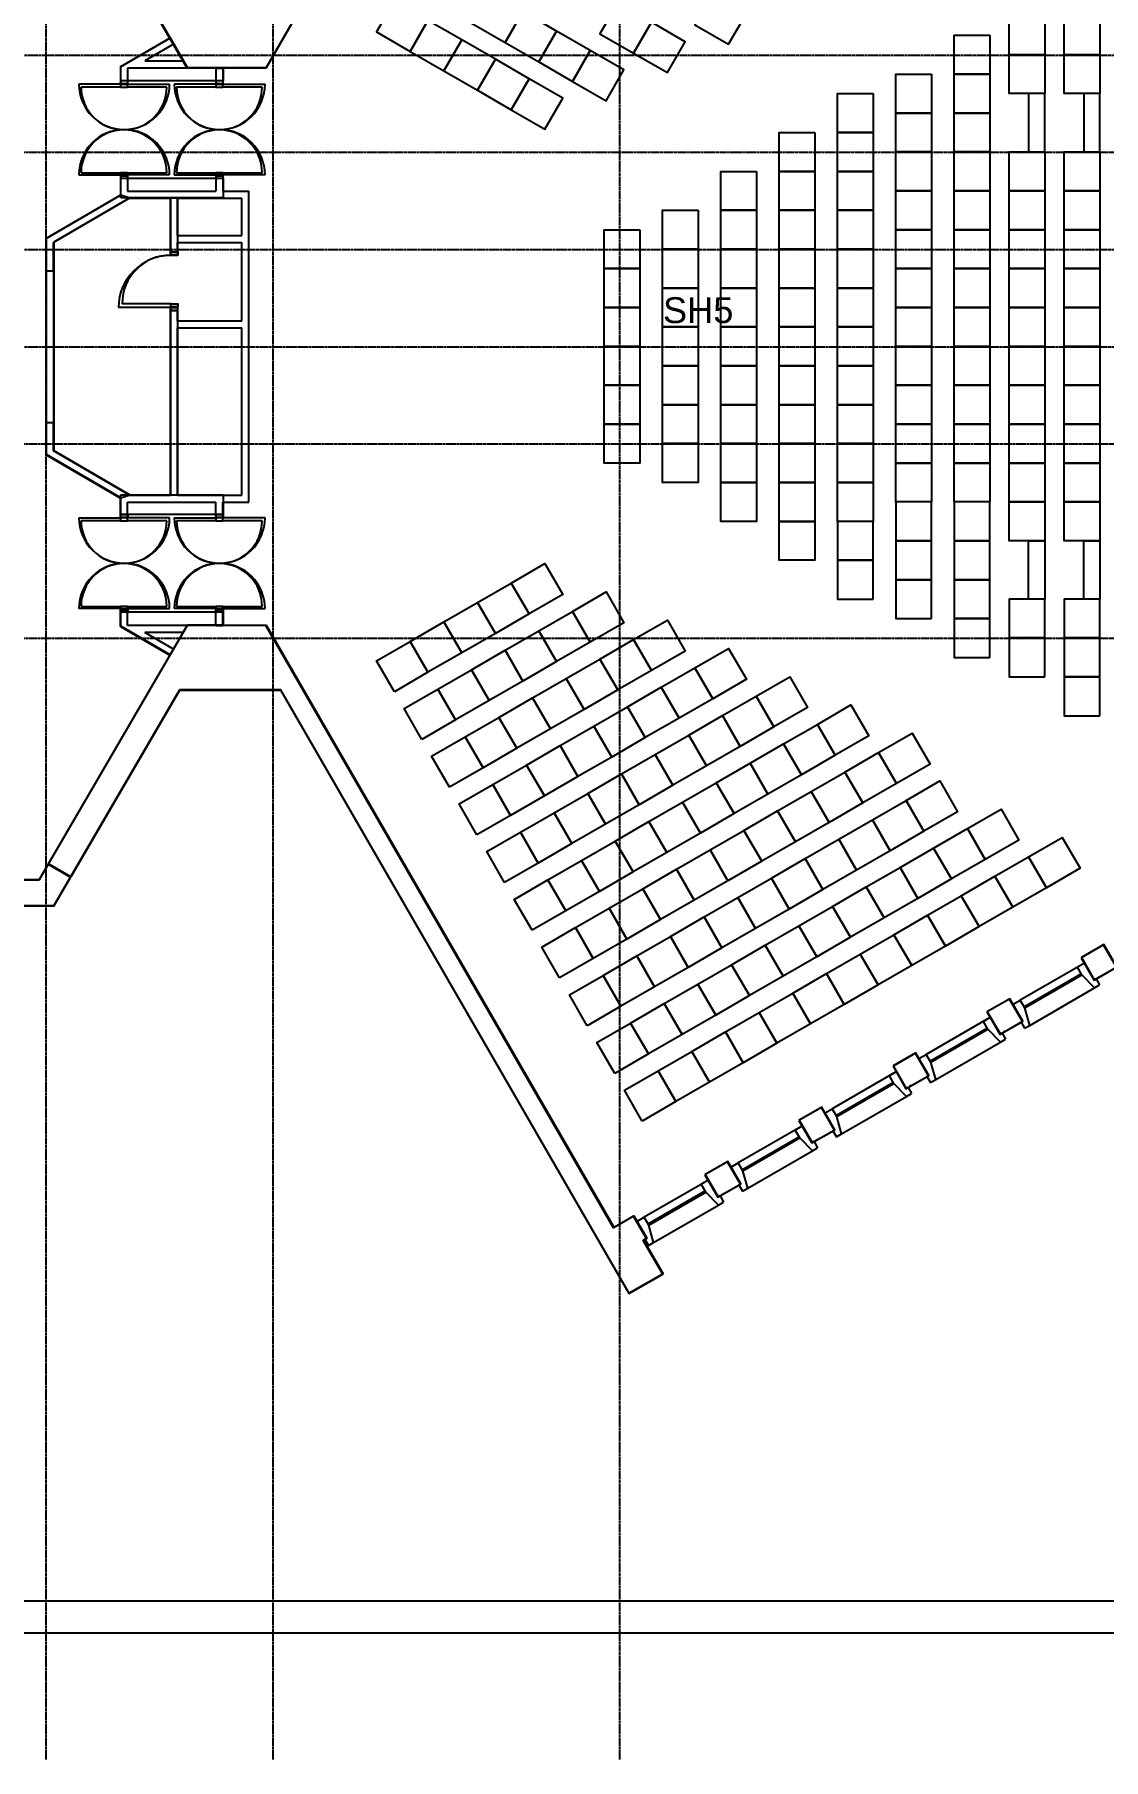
# Model space of a CAD drawing. Header units: millimetres. Extents: x -58291 to 85267, y -25390 to 74943.
# Drawn here: x 54285 to 70777, y 16476 to 43093 of the extents above; entities that cross this region are included whole.
import ezdxf

# ---------------------------------------------------------------- set-up
doc = ezdxf.new("R2010")
doc.units = ezdxf.units.MM
doc.linetypes.add('PCENTRE', pattern=[50.8, 31.75, -6.35, 6.35, -6.35])
doc.linetypes.add('PCENTRE2', pattern=[28.575, 19.05, -3.175, 3.175, -3.175])
for name, color, linetype in [('Basement 01 - Curtain Walls', 1, 'Continuous'), ('Basement 01 - Doors Windows and Openings', 1, 'Continuous'), ('Basement 01 - General', 1, 'Continuous'), ('Basement 01 - Structural Members', 5, 'Continuous'), ('Basement 01 - Text and Leaders', 1, 'Continuous'), ('Basement 01 - Walls', 3, 'Continuous'), ('Boundaries_and_building_grids', 140, 'PCENTRE2'), ('BRICK_WALLS_P4', 1, 'Continuous'), ('COLUMNS_P5', 5, 'Continuous'), ('DR', 8, 'Continuous'), ('SHOPFITTING', 4, 'Continuous'), ('WA', 6, 'Continuous'), ('WA_EXT', 7, 'Continuous'), ('WN', 4, 'Continuous')]:
    doc.layers.add(name, color=color, linetype=linetype)
doc.styles.add('Arial1', font='arial.ttf')

msp = doc.modelspace()

# ---------------------------------------------------------------- linework, layer by layer
at = {"layer": 'Basement 01 - Curtain Walls', "color": 3, "linetype": 'Continuous', "lineweight": -3}
for p, q in [((70486, 28766, -4600), (70375, 28702, -4600)), ((70636, 28507, -4600), (70486, 28766, -4600)), ((70422, 28730, -4600), (69493, 28193, -4600)), ((70445, 28581, -4600), (70375, 28702, -4600)), ((70639, 28381, -4600), (70445, 28581, -4600)), ((70663, 28522, -4600), (70636, 28507, -4600)), ((70663, 28522, -4600), (70718, 28427, -4600)), ((70639, 28381, -4600), (70718, 28427, -4600)), ((69382, 28129, -4600), (69493, 28193, -4600)), ((69532, 27869, -4600), (69382, 28129, -4600)), ((69563, 28072, -4600), (69493, 28193, -4600)), ((69639, 27804, -4600), (69563, 28072, -4600)), ((68972, 27892, -4600), (68043, 27356, -4600)), ((69036, 27929, -4600), (68924, 27864, -4600)), ((68994, 27743, -4600), (68924, 27864, -4600)), ((69188, 27544, -4600), (68994, 27743, -4600)), ((69186, 27669, -4600), (69036, 27929, -4600)), ((69213, 27685, -4600), (69186, 27669, -4600)), ((69213, 27685, -4600), (69268, 27589, -4600)), ((69505, 27853, -4600), (69532, 27869, -4600)), ((69505, 27853, -4600), (69560, 27758, -4600)), ((69560, 27758, -4600), (69639, 27804, -4600)), ((69188, 27544, -4600), (69268, 27589, -4600)), ((67931, 27291, -4600), (68043, 27356, -4600)), ((68081, 27031, -4600), (67931, 27291, -4600)), ((68113, 27234, -4600), (68043, 27356, -4600)), ((68189, 26966, -4600), (68113, 27234, -4600)), ((67521, 27054, -4600), (66592, 26518, -4600)), ((67585, 27091, -4600), (67474, 27027, -4600)), ((67544, 26906, -4600), (67474, 27027, -4600)), ((67738, 26706, -4600), (67544, 26906, -4600)), ((67735, 26831, -4600), (67585, 27091, -4600)), ((68054, 27016, -4600), (68081, 27031, -4600)), ((68054, 27016, -4600), (68109, 26921, -4600)), ((68109, 26921, -4600), (68189, 26966, -4600)), ((67762, 26847, -4600), (67735, 26831, -4600)), ((67738, 26706, -4600), (67817, 26752, -4600)), ((67762, 26847, -4600), (67817, 26752, -4600)), ((66481, 26454, -4600), (66592, 26518, -4600)), ((66631, 26194, -4600), (66481, 26454, -4600)), ((66662, 26397, -4600), (66592, 26518, -4600)), ((66738, 26129, -4600), (66662, 26397, -4600)), ((66071, 26217, -4600), (65142, 25680, -4600)), ((66134, 26254, -4600), (66023, 26189, -4600)), ((66093, 26068, -4600), (66023, 26189, -4600)), ((66284, 25994, -4600), (66134, 26254, -4600)), ((66604, 26178, -4600), (66631, 26194, -4600)), ((66604, 26178, -4600), (66659, 26083, -4600)), ((66659, 26083, -4600), (66738, 26129, -4600)), ((66287, 25868, -4600), (66093, 26068, -4600)), ((66312, 26010, -4600), (66284, 25994, -4600)), ((66287, 25868, -4600), (66367, 25914, -4600)), ((66312, 26010, -4600), (66367, 25914, -4600)), ((65030, 25616, -4600), (65142, 25680, -4600)), ((65180, 25356, -4600), (65030, 25616, -4600)), ((65212, 25559, -4600), (65142, 25680, -4600)), ((65288, 25291, -4600), (65212, 25559, -4600)), ((64620, 25379, -4600), (63691, 24843, -4600)), ((64684, 25416, -4600), (64572, 25352, -4600)), ((64642, 25230, -4600), (64572, 25352, -4600)), ((64834, 25156, -4600), (64684, 25416, -4600)), ((65153, 25341, -4600), (65180, 25356, -4600)), ((65153, 25341, -4600), (65208, 25245, -4600)), ((65208, 25245, -4600), (65288, 25291, -4600)), ((64837, 25031, -4600), (64642, 25230, -4600)), ((64861, 25172, -4600), (64834, 25156, -4600)), ((64837, 25031, -4600), (64916, 25077, -4600)), ((64861, 25172, -4600), (64916, 25077, -4600)), ((63580, 24778, -4600), (63691, 24843, -4600)), ((63730, 24519, -4600), (63580, 24778, -4600)), ((63761, 24722, -4600), (63691, 24843, -4600)), ((63703, 24503, -4600), (63730, 24519, -4600)), ((63703, 24503, -4600), (63758, 24408, -4600)), ((63837, 24454, -4600), (63761, 24722, -4600)), ((63758, 24408, -4600), (63837, 24454, -4600))]:
    msp.add_line(p, q, dxfattribs=at)
at = {"layer": 'Basement 01 - Doors Windows and Openings', "color": 1, "linetype": 'Continuous', "lineweight": -3}
for p, q in [((55610, 42283, -4600), (55003, 42283, -4600)), ((56326, 42283, -4600), (55720, 42283, -4600)), ((57082, 42283, -4600), (56476, 42283, -4600)), ((57798, 42283, -4600), (57192, 42283, -4600)), ((55003, 40961, -4600), (55610, 40961, -4600)), ((55720, 40961, -4600), (56326, 40961, -4600)), ((56476, 40961, -4600), (57082, 40961, -4600)), ((57192, 40961, -4600), (57798, 40961, -4600)), ((54467, 39445, -4600), (54467, 37106, -4600)), ((54577, 39445, -4600), (54577, 37106, -4600)), ((56382, 38883, -4600), (55582, 38883, -4600)), ((55610, 35591, -4600), (55003, 35591, -4600)), ((56326, 35591, -4600), (55720, 35591, -4600)), ((57082, 35591, -4600), (56476, 35591, -4600)), ((57798, 35591, -4600), (57192, 35591, -4600)), ((55003, 34269, -4600), (55610, 34269, -4600)), ((55720, 34269, -4600), (56326, 34269, -4600)), ((56476, 34269, -4600), (57082, 34269, -4600)), ((57192, 34269, -4600), (57798, 34269, -4600)), ((69553, 28089, -4600), (70435, 28598, -4600)), ((69563, 28072, -4600), (70445, 28581, -4600)), ((69639, 27804, -4600), (70639, 28381, -4600)), ((68103, 27252, -4600), (68984, 27760, -4600)), ((68113, 27234, -4600), (68994, 27743, -4600)), ((68189, 26966, -4600), (69188, 27544, -4600)), ((66652, 26414, -4600), (67534, 26923, -4600)), ((66662, 26397, -4600), (67544, 26906, -4600)), ((66738, 26129, -4600), (67738, 26706, -4600)), ((65202, 25576, -4600), (66083, 26085, -4600)), ((65212, 25559, -4600), (66093, 26068, -4600)), ((65288, 25291, -4600), (66287, 25868, -4600)), ((63751, 24739, -4600), (64632, 25248, -4600)), ((63761, 24722, -4600), (64642, 25230, -4600)), ((63837, 24454, -4600), (64837, 25031, -4600))]:
    msp.add_line(p, q, dxfattribs=at)
at = {"layer": 'Basement 01 - Doors Windows and Openings', "color": 1, "linetype": 'Continuous', "lineweight": -3, "elevation": -4600}
for points in [[(55610, 42283), (55720, 42283), (55720, 42333), (55610, 42333), (55610, 42283)], [(57082, 42283), (57192, 42283), (57192, 42333), (57082, 42333), (57082, 42283)], [(55610, 40911), (55720, 40911), (55720, 40961), (55610, 40961), (55610, 40911)], [(57082, 40911), (57192, 40911), (57192, 40961), (57082, 40961), (57082, 40911)], [(56382, 39683), (56382, 39733), (56492, 39733), (56492, 39683), (56382, 39683)], [(56382, 38833), (56382, 38883), (56492, 38883), (56492, 38833), (56382, 38833)], [(55610, 35591), (55720, 35591), (55720, 35641), (55610, 35641), (55610, 35591)], [(57082, 35591), (57192, 35591), (57192, 35641), (57082, 35641), (57082, 35591)], [(55610, 34219), (55720, 34219), (55720, 34269), (55610, 34269), (55610, 34219)], [(57082, 34219), (57192, 34219), (57192, 34269), (57082, 34269), (57082, 34219)]]:
    msp.add_lwpolyline(points, dxfattribs=at)
at = {"layer": 'Basement 01 - Doors Windows and Openings', "color": 1, "linetype": 'Continuous', "lineweight": -3}
for centre, radius, start, end in [((55665, 42283, -4600), 661, 180, 0), ((57137, 42283, -4600), 661, 180, 0), ((55665, 40961, -4600), 661, 0, 180), ((57137, 40961, -4600), 661, 0, 180), ((56382, 38883, -4600), 800, 90, 180), ((55665, 35591, -4600), 661, 180, 0), ((57137, 35591, -4600), 661, 180, 0), ((55665, 34269, -4600), 661, 0, 180), ((57137, 34269, -4600), 661, 0, 180)]:
    msp.add_arc(centre, radius, start, end, dxfattribs=at)
at = {"layer": 'Basement 01 - General', "color": 2, "linetype": 'Continuous', "lineweight": -3}
for p, q in [((48317, 18926, -4600), (82817, 18926, -4600)), ((83317, 18426, -4600), (48817, 18426, -4600))]:
    msp.add_line(p, q, dxfattribs=at)
at = {"layer": 'Basement 01 - Structural Members', "color": 5, "linetype": 'Continuous', "lineweight": -3, "extrusion": (0, 0, -1), "elevation": 4600}
for points in [[(-63725, 52038), (-63525, 51691), (-63217, 51869), (-57852, 42576), (-56642, 42576), (-56059, 43576), (-54496, 46259), (-54841, 46461), (-56522, 43576), (-58083, 43576), (-63457, 52885), (-63977, 52585), (-63677, 52065)], [(-54841, 30091), (-56522, 32976), (-58083, 32976), (-63457, 23666), (-63977, 23966), (-63677, 24486), (-63725, 24514), (-63525, 24860), (-63217, 24682), (-57852, 33976), (-56642, 33976), (-56059, 32976), (-54496, 30292)]]:
    msp.add_lwpolyline(points, close=True, dxfattribs=at)
at = {"layer": 'Basement 01 - Structural Members', "color": 5, "linetype": 'Continuous', "lineweight": -3, "elevation": -4600}
msp.add_lwpolyline([(54352, 30046), (54067, 30046), (54067, 29646), (54582, 29646), (54841, 30091), (54496, 30292)], close=True, dxfattribs=at)
for points in [[(70431, 28848), (70631, 28501), (70977, 28701), (70777, 29048), (70431, 28848)], [(68980, 28010), (69180, 27664), (69527, 27864), (69327, 28210), (68980, 28010)], [(67530, 27173), (67730, 26826), (68076, 27026), (67876, 27373), (67530, 27173)], [(66079, 26335), (66279, 25989), (66626, 26189), (66426, 26535), (66079, 26335)], [(64629, 25498), (64829, 25151), (65175, 25351), (64975, 25698), (64629, 25498)]]:
    msp.add_lwpolyline(points, dxfattribs=at)
at = {"layer": 'Basement 01 - Walls', "color": 3, "linetype": 'Continuous', "lineweight": -3}
for p, q in [((55610, 42592, -4600), (56373, 43037, -4600)), ((56429, 42942, -4600), (55989, 42686, -4600)), ((56373, 43037, -4600), (56429, 42942, -4600)), ((55610, 42592, -4600), (55610, 42333, -4600)), ((55989, 42686, -4600), (56578, 42686, -4600)), ((56578, 42686, -4600), (56642, 42576, -4600)), ((55610, 42333, -4600), (55610, 42351, -4600)), ((55610, 42333, -4600), (55720, 42333, -4600)), ((55720, 42576, -4600), (55720, 42333, -4600)), ((56642, 42576, -4600), (55720, 42576, -4600)), ((57852, 42576, -4600), (56642, 42576, -4600)), ((57082, 42576, -4600), (57082, 42333, -4600)), ((57082, 42576, -4600), (57192, 42576, -4600)), ((57082, 42333, -4600), (57192, 42333, -4600)), ((57192, 42576, -4600), (57192, 42333, -4600)), ((55610, 40911, -4600), (55610, 40612, -4600)), ((55610, 40911, -4600), (55720, 40911, -4600)), ((55720, 40911, -4600), (55720, 40676, -4600)), ((57082, 40911, -4600), (57082, 40676, -4600)), ((57082, 40911, -4600), (57192, 40911, -4600)), ((57192, 40911, -4600), (57192, 40676, -4600)), ((54467, 39946, -4600), (55610, 40612, -4600)), ((55749, 40566, -4600), (54577, 39883, -4600)), ((55720, 40676, -4600), (57082, 40676, -4600)), ((55749, 40566, -4600), (56382, 40566, -4600)), ((56382, 39733, -4600), (56382, 40566, -4600)), ((56492, 40566, -4600), (57482, 40566, -4600)), ((56492, 39992, -4600), (56492, 40566, -4600)), ((57192, 40676, -4600), (57592, 40676, -4600)), ((57482, 39992, -4600), (57482, 40566, -4600)), ((57592, 35876, -4600), (57592, 40676, -4600)), ((54467, 39445, -4600), (54467, 39946, -4600)), ((56492, 39992, -4600), (57482, 39992, -4600)), ((54577, 39445, -4600), (54577, 39883, -4600)), ((56382, 39733, -4600), (56492, 39733, -4600)), ((56492, 39882, -4600), (57482, 39882, -4600)), ((56492, 39733, -4600), (56492, 39882, -4600)), ((57482, 38676, -4600), (57482, 39882, -4600)), ((54467, 39445, -4600), (54577, 39445, -4600)), ((56382, 35986, -4600), (56382, 38833, -4600)), ((56382, 38833, -4600), (56492, 38833, -4600)), ((56492, 38676, -4600), (56492, 38833, -4600)), ((56492, 38676, -4600), (57482, 38676, -4600)), ((56492, 35986, -4600), (56492, 38566, -4600)), ((56492, 38566, -4600), (57482, 38566, -4600)), ((57482, 35986, -4600), (57482, 38566, -4600)), ((54467, 36605, -4600), (54467, 37106, -4600)), ((54467, 37106, -4600), (54577, 37106, -4600)), ((54577, 36669, -4600), (54577, 37106, -4600)), ((54467, 36605, -4600), (55610, 35940, -4600)), ((55749, 35986, -4600), (54577, 36669, -4600)), ((55610, 35641, -4600), (55610, 35940, -4600)), ((55749, 35986, -4600), (56382, 35986, -4600)), ((56492, 35986, -4600), (57482, 35986, -4600)), ((55720, 35876, -4600), (57082, 35876, -4600)), ((55720, 35641, -4600), (55720, 35876, -4600)), ((57082, 35641, -4600), (57082, 35876, -4600)), ((57192, 35876, -4600), (57592, 35876, -4600)), ((57192, 35641, -4600), (57192, 35876, -4600)), ((55610, 35641, -4600), (55720, 35641, -4600)), ((57082, 35641, -4600), (57192, 35641, -4600)), ((55610, 33960, -4600), (55610, 34219, -4600)), ((55610, 34219, -4600), (55720, 34219, -4600)), ((55610, 34201, -4600), (55610, 34219, -4600)), ((55720, 33976, -4600), (55720, 34219, -4600)), ((57082, 33976, -4600), (57082, 34219, -4600)), ((57082, 34219, -4600), (57192, 34219, -4600)), ((57192, 33976, -4600), (57192, 34219, -4600)), ((55610, 33960, -4600), (56373, 33515, -4600)), ((56642, 33976, -4600), (55720, 33976, -4600)), ((56578, 33866, -4600), (55989, 33866, -4600)), ((56429, 33610, -4600), (55989, 33866, -4600)), ((56578, 33866, -4600), (56642, 33976, -4600)), ((57082, 33976, -4600), (57192, 33976, -4600)), ((56373, 33515, -4600), (56429, 33610, -4600))]:
    msp.add_line(p, q, dxfattribs=at)
at = {"layer": 'Boundaries_and_building_grids', "color": 140, "linetype": 'PCENTRE', "lineweight": -3}
for p, q in [((54467, 16476), (54467, 58896)), ((57967, 16476), (57967, 58896)), ((63317, 16476), (63317, 58896)), ((45867, 42776), (85267, 42776)), ((-52891, 41276), (85267, 41276)), ((45867, 39776), (85267, 39776)), ((45867, 38276), (85267, 38276)), ((-52891, 36776), (85267, 36776)), ((-52891, 33776), (85267, 33776))]:
    msp.add_line(p, q, dxfattribs=at)
at = {"layer": 'BRICK_WALLS_P4', "linetype": 'Continuous'}
for p, q in [((55615, 42597), (56378, 43042)), ((56378, 43042), (56647, 42581)), ((55615, 42377), (55615, 42597)), ((57197, 42377), (55615, 42377)), ((56647, 42581), (57197, 42581)), ((57197, 42581), (57197, 42377)), ((55615, 40571), (55615, 40877)), ((55615, 40877), (57197, 40877)), ((57197, 40877), (57197, 40571)), ((57197, 40571), (55615, 40571)), ((55615, 35685), (55615, 35991)), ((55615, 35991), (57197, 35991)), ((57197, 35991), (57197, 35685)), ((57197, 35685), (55615, 35685)), ((55615, 33965), (55615, 34185)), ((55615, 34185), (57197, 34185)), ((57197, 34185), (57197, 33981)), ((56378, 33520), (55615, 33965)), ((56378, 33520), (56647, 33981)), ((57197, 33981), (56647, 33981))]:
    msp.add_line(p, q, dxfattribs=at)
at = {"layer": 'COLUMNS_P5', "linetype": 'Continuous'}
for points in [[(54846, 46466), (56527, 43581), (58088, 43581), (63462, 52890), (63982, 52590), (63682, 52071), (63730, 52043), (63530, 51697), (63222, 51874), (57857, 42581), (56647, 42581), (56064, 43581), (54501, 46265)], [(54501, 30297), (56064, 32981), (56647, 33981), (57857, 33981), (63222, 24688), (63530, 24865), (63730, 24519), (63682, 24491), (63982, 23972), (63462, 23672), (58088, 32981), (56527, 32981), (54846, 30096)], [(54501, 30297), (54357, 30051), (54072, 30051), (54072, 29651), (54587, 29651), (54846, 30096)]]:
    msp.add_lwpolyline(points, close=True, dxfattribs=at)
at = {"layer": 'DR', "linetype": 'Continuous'}
for p, q in [((55615, 42327), (54970, 42327)), ((55725, 42327), (56370, 42327)), ((57087, 42327), (56442, 42327)), ((57197, 42327), (57842, 42327)), ((54970, 40927), (55615, 40927)), ((56370, 40927), (55725, 40927)), ((56442, 40927), (57087, 40927)), ((57842, 40927), (57197, 40927)), ((56387, 38939), (55637, 38939)), ((54970, 35635), (55615, 35635)), ((56370, 35635), (55725, 35635)), ((56442, 35635), (57087, 35635)), ((57842, 35635), (57197, 35635)), ((55615, 34235), (54970, 34235)), ((55725, 34235), (56370, 34235)), ((57087, 34235), (56442, 34235)), ((57197, 34235), (57842, 34235))]:
    msp.add_line(p, q, dxfattribs=at)
for points in [[(55725, 42377), (55615, 42377), (55615, 42327), (55725, 42327), (55725, 42377)], [(57197, 42377), (57087, 42377), (57087, 42327), (57197, 42327), (57197, 42377)], [(55725, 40927), (55615, 40927), (55615, 40877), (55725, 40877), (55725, 40927)], [(57197, 40927), (57087, 40927), (57087, 40877), (57197, 40877), (57197, 40927)], [(56497, 39689), (56387, 39689), (56387, 39739), (56497, 39739), (56497, 39689)], [(56497, 38889), (56387, 38889), (56387, 38939), (56497, 38939), (56497, 38889)], [(55725, 35635), (55615, 35635), (55615, 35685), (55725, 35685), (55725, 35635)], [(57197, 35635), (57087, 35635), (57087, 35685), (57197, 35685), (57197, 35635)], [(55725, 34185), (55615, 34185), (55615, 34235), (55725, 34235), (55725, 34185)], [(57197, 34185), (57087, 34185), (57087, 34235), (57197, 34235), (57197, 34185)]]:
    msp.add_lwpolyline(points, dxfattribs=at)
for centre, radius, start, end in [((55670, 42327), 700, 180, 270), ((55670, 42327), 700, 270, 0), ((57142, 42327), 700, 180, 270), ((57142, 42327), 700, 270, 0), ((55670, 40927), 700, 90, 180), ((55670, 40927), 700, 360, 90), ((57142, 40927), 700, 90, 180), ((57142, 40927), 700, 360, 90), ((56387, 38939), 750, 90, 180), ((55670, 35635), 700, 180, 270), ((55670, 35635), 700, 270, 0), ((57142, 35635), 700, 180, 270), ((57142, 35635), 700, 270, 0), ((55670, 34235), 700, 90, 180), ((55670, 34235), 700, 0, 90), ((57142, 34235), 700, 90, 180), ((57142, 34235), 700, 0, 90)]:
    msp.add_arc(centre, radius, start, end, dxfattribs=at)
at = {"layer": 'SHOPFITTING', "linetype": 'Continuous'}
for points in [[(61301, 43746), (61026, 43269), (61545, 42969), (61820, 43446), (61301, 43746)], [(64749, 43718), (64474, 43242), (64993, 42942), (65268, 43418), (64749, 43718)], [(59837, 43610), (59562, 43133), (60081, 42833), (60356, 43310), (59837, 43610)], [(61820, 43446), (61545, 42969), (62065, 42669), (62340, 43146), (61820, 43446)], [(63284, 43582), (63009, 43105), (63529, 42805), (63804, 43282), (63284, 43582)], [(60356, 43310), (60081, 42833), (60601, 42533), (60876, 43010), (60356, 43310)], [(62340, 43146), (62065, 42669), (62584, 42369), (62859, 42846), (62340, 43146)], [(63804, 43282), (63529, 42805), (64049, 42505), (64324, 42982), (63804, 43282)], [(69872, 43381), (69872, 42781), (69322, 42781), (69322, 43381), (69872, 43381)], [(70722, 43381), (70722, 42781), (70172, 42781), (70172, 43381), (70722, 43381)], [(60876, 43010), (60601, 42533), (61120, 42233), (61395, 42710), (60876, 43010)], [(69022, 43081), (69022, 42481), (68472, 42481), (68472, 43081), (69022, 43081)], [(69022, 43081), (69022, 42481), (68472, 42481), (68472, 43081), (69022, 43081)], [(61395, 42710), (61120, 42233), (61640, 41933), (61915, 42410), (61395, 42710)], [(62859, 42846), (62584, 42369), (63104, 42069), (63379, 42546), (62859, 42846)], [(69872, 42781), (69872, 42181), (69322, 42181), (69322, 42781), (69872, 42781)], [(70722, 42781), (70722, 42181), (70172, 42181), (70172, 42781), (70722, 42781)], [(61915, 42410), (61640, 41933), (62159, 41633), (62434, 42110), (61915, 42410)], [(68122, 42481), (68122, 41881), (67572, 41881), (67572, 42481), (68122, 42481)], [(68122, 42481), (68122, 41881), (67572, 41881), (67572, 42481), (68122, 42481)], [(69022, 42481), (69022, 41881), (68472, 41881), (68472, 42481), (69022, 42481)], [(69022, 42481), (69022, 41881), (68472, 41881), (68472, 42481), (69022, 42481)], [(67222, 42181), (67222, 41581), (66672, 41581), (66672, 42181), (67222, 42181)], [(67222, 42181), (67222, 41581), (66672, 41581), (66672, 42181), (67222, 42181)], [(69872, 42181), (69622, 42181), (69622, 41281), (69872, 41281), (69872, 42181)], [(70722, 42181), (70472, 42181), (70472, 41281), (70722, 41281), (70722, 42181)], [(68122, 41881), (68122, 41281), (67572, 41281), (67572, 41881), (68122, 41881)], [(68122, 41881), (68122, 41281), (67572, 41281), (67572, 41881), (68122, 41881)], [(69022, 41881), (69022, 41281), (68472, 41281), (68472, 41881), (69022, 41881)], [(69022, 41881), (69022, 41281), (68472, 41281), (68472, 41881), (69022, 41881)], [(66322, 41581), (66322, 40981), (65772, 40981), (65772, 41581), (66322, 41581)], [(67222, 41581), (67222, 40981), (66672, 40981), (66672, 41581), (67222, 41581)], [(67222, 41581), (67222, 40981), (66672, 40981), (66672, 41581), (67222, 41581)], [(68122, 41281), (68122, 40681), (67572, 40681), (67572, 41281), (68122, 41281)], [(68122, 41281), (68122, 40681), (67572, 40681), (67572, 41281), (68122, 41281)], [(69022, 41281), (69022, 40681), (68472, 40681), (68472, 41281), (69022, 41281)], [(69022, 41281), (69022, 40681), (68472, 40681), (68472, 41281), (69022, 41281)], [(69872, 40681), (69322, 40681), (69322, 41281), (69872, 41281), (69872, 40681)], [(70722, 40681), (70172, 40681), (70172, 41281), (70722, 41281), (70722, 40681)], [(65422, 40981), (65422, 40381), (64872, 40381), (64872, 40981), (65422, 40981)], [(66322, 40981), (66322, 40381), (65772, 40381), (65772, 40981), (66322, 40981)], [(66322, 40981), (66322, 40381), (65772, 40381), (65772, 40981), (66322, 40981)], [(67222, 40981), (67222, 40381), (66672, 40381), (66672, 40981), (67222, 40981)], [(67222, 40981), (67222, 40381), (66672, 40381), (66672, 40981), (67222, 40981)], [(68122, 40681), (68122, 40081), (67572, 40081), (67572, 40681), (68122, 40681)], [(68122, 40681), (68122, 40081), (67572, 40081), (67572, 40681), (68122, 40681)], [(69022, 40681), (69022, 40081), (68472, 40081), (68472, 40681), (69022, 40681)], [(69022, 40681), (69022, 40081), (68472, 40081), (68472, 40681), (69022, 40681)], [(69872, 40081), (69322, 40081), (69322, 40681), (69872, 40681), (69872, 40081)], [(70722, 40081), (70172, 40081), (70172, 40681), (70722, 40681), (70722, 40081)], [(64522, 40381), (64522, 39781), (63972, 39781), (63972, 40381), (64522, 40381)], [(65422, 40381), (65422, 39781), (64872, 39781), (64872, 40381), (65422, 40381)], [(65422, 40381), (65422, 39781), (64872, 39781), (64872, 40381), (65422, 40381)], [(66322, 40381), (66322, 39781), (65772, 39781), (65772, 40381), (66322, 40381)], [(66322, 40381), (66322, 39781), (65772, 39781), (65772, 40381), (66322, 40381)], [(67222, 40381), (67222, 39781), (66672, 39781), (66672, 40381), (67222, 40381)], [(67222, 40381), (67222, 39781), (66672, 39781), (66672, 40381), (67222, 40381)], [(63622, 40081), (63622, 39481), (63072, 39481), (63072, 40081), (63622, 40081)], [(68122, 40081), (68122, 39481), (67572, 39481), (67572, 40081), (68122, 40081)], [(68122, 40081), (68122, 39481), (67572, 39481), (67572, 40081), (68122, 40081)], [(69022, 40081), (69022, 39481), (68472, 39481), (68472, 40081), (69022, 40081)], [(69022, 40081), (69022, 39481), (68472, 39481), (68472, 40081), (69022, 40081)], [(69872, 39481), (69322, 39481), (69322, 40081), (69872, 40081), (69872, 39481)], [(70722, 39481), (70172, 39481), (70172, 40081), (70722, 40081), (70722, 39481)], [(64522, 39781), (64522, 39181), (63972, 39181), (63972, 39781), (64522, 39781)], [(64522, 39781), (64522, 39181), (63972, 39181), (63972, 39781), (64522, 39781)], [(65422, 39781), (65422, 39181), (64872, 39181), (64872, 39781), (65422, 39781)], [(65422, 39781), (65422, 39181), (64872, 39181), (64872, 39781), (65422, 39781)], [(66322, 39781), (66322, 39181), (65772, 39181), (65772, 39781), (66322, 39781)], [(66322, 39781), (66322, 39181), (65772, 39181), (65772, 39781), (66322, 39781)], [(67222, 39781), (67222, 39181), (66672, 39181), (66672, 39781), (67222, 39781)], [(67222, 39781), (67222, 39181), (66672, 39181), (66672, 39781), (67222, 39781)], [(63622, 39481), (63622, 38881), (63072, 38881), (63072, 39481), (63622, 39481)], [(68122, 39481), (68122, 38881), (67572, 38881), (67572, 39481), (68122, 39481)], [(68122, 39481), (68122, 38881), (67572, 38881), (67572, 39481), (68122, 39481)], [(69022, 39481), (69022, 38881), (68472, 38881), (68472, 39481), (69022, 39481)], [(69022, 39481), (69022, 38881), (68472, 38881), (68472, 39481), (69022, 39481)], [(69872, 38881), (69322, 38881), (69322, 39481), (69872, 39481), (69872, 38881)], [(70722, 38881), (70172, 38881), (70172, 39481), (70722, 39481), (70722, 38881)], [(64522, 39181), (64522, 38581), (63972, 38581), (63972, 39181), (64522, 39181)], [(64522, 39181), (64522, 38581), (63972, 38581), (63972, 39181), (64522, 39181)], [(65422, 39181), (65422, 38581), (64872, 38581), (64872, 39181), (65422, 39181)], [(65422, 39181), (65422, 38581), (64872, 38581), (64872, 39181), (65422, 39181)], [(66322, 39181), (66322, 38581), (65772, 38581), (65772, 39181), (66322, 39181)], [(66322, 39181), (66322, 38581), (65772, 38581), (65772, 39181), (66322, 39181)], [(67222, 39181), (67222, 38581), (66672, 38581), (66672, 39181), (67222, 39181)], [(67222, 39181), (67222, 38581), (66672, 38581), (66672, 39181), (67222, 39181)], [(63622, 38881), (63622, 38281), (63072, 38281), (63072, 38881), (63622, 38881)], [(68122, 38881), (68122, 38281), (67572, 38281), (67572, 38881), (68122, 38881)], [(68122, 38881), (68122, 38281), (67572, 38281), (67572, 38881), (68122, 38881)], [(69022, 38881), (69022, 38281), (68472, 38281), (68472, 38881), (69022, 38881)], [(69022, 38881), (69022, 38281), (68472, 38281), (68472, 38881), (69022, 38881)], [(69872, 38281), (69322, 38281), (69322, 38881), (69872, 38881), (69872, 38281)], [(70722, 38281), (70172, 38281), (70172, 38881), (70722, 38881), (70722, 38281)], [(64522, 38581), (64522, 37981), (63972, 37981), (63972, 38581), (64522, 38581)], [(64522, 38581), (64522, 37981), (63972, 37981), (63972, 38581), (64522, 38581)], [(65422, 38581), (65422, 37981), (64872, 37981), (64872, 38581), (65422, 38581)], [(65422, 38581), (65422, 37981), (64872, 37981), (64872, 38581), (65422, 38581)], [(66322, 38581), (66322, 37981), (65772, 37981), (65772, 38581), (66322, 38581)], [(66322, 38581), (66322, 37981), (65772, 37981), (65772, 38581), (66322, 38581)], [(67222, 38581), (67222, 37981), (66672, 37981), (66672, 38581), (67222, 38581)], [(67222, 38581), (67222, 37981), (66672, 37981), (66672, 38581), (67222, 38581)], [(63622, 38281), (63622, 37681), (63072, 37681), (63072, 38281), (63622, 38281)], [(68122, 38281), (68122, 37681), (67572, 37681), (67572, 38281), (68122, 38281)], [(68122, 38281), (68122, 37681), (67572, 37681), (67572, 38281), (68122, 38281)], [(69022, 38281), (69022, 37681), (68472, 37681), (68472, 38281), (69022, 38281)], [(69022, 38281), (69022, 37681), (68472, 37681), (68472, 38281), (69022, 38281)], [(69872, 37681), (69322, 37681), (69322, 38281), (69872, 38281), (69872, 37681)], [(70722, 37681), (70172, 37681), (70172, 38281), (70722, 38281), (70722, 37681)], [(64522, 37981), (64522, 37381), (63972, 37381), (63972, 37981), (64522, 37981)], [(64522, 37981), (64522, 37381), (63972, 37381), (63972, 37981), (64522, 37981)], [(65422, 37981), (65422, 37381), (64872, 37381), (64872, 37981), (65422, 37981)], [(65422, 37981), (65422, 37381), (64872, 37381), (64872, 37981), (65422, 37981)], [(66322, 37981), (66322, 37381), (65772, 37381), (65772, 37981), (66322, 37981)], [(66322, 37981), (66322, 37381), (65772, 37381), (65772, 37981), (66322, 37981)], [(67222, 37981), (67222, 37381), (66672, 37381), (66672, 37981), (67222, 37981)], [(67222, 37981), (67222, 37381), (66672, 37381), (66672, 37981), (67222, 37981)], [(63622, 37681), (63622, 37081), (63072, 37081), (63072, 37681), (63622, 37681)], [(68122, 37681), (68122, 37081), (67572, 37081), (67572, 37681), (68122, 37681)], [(68122, 37681), (68122, 37081), (67572, 37081), (67572, 37681), (68122, 37681)], [(69022, 37681), (69022, 37081), (68472, 37081), (68472, 37681), (69022, 37681)], [(69022, 37681), (69022, 37081), (68472, 37081), (68472, 37681), (69022, 37681)], [(69872, 37081), (69322, 37081), (69322, 37681), (69872, 37681), (69872, 37081)], [(70722, 37081), (70172, 37081), (70172, 37681), (70722, 37681), (70722, 37081)], [(64522, 37381), (64522, 36781), (63972, 36781), (63972, 37381), (64522, 37381)], [(64522, 37381), (64522, 36781), (63972, 36781), (63972, 37381), (64522, 37381)], [(65422, 37381), (65422, 36781), (64872, 36781), (64872, 37381), (65422, 37381)], [(65422, 37381), (65422, 36781), (64872, 36781), (64872, 37381), (65422, 37381)], [(66322, 37381), (66322, 36781), (65772, 36781), (65772, 37381), (66322, 37381)], [(66322, 37381), (66322, 36781), (65772, 36781), (65772, 37381), (66322, 37381)], [(67222, 37381), (67222, 36781), (66672, 36781), (66672, 37381), (67222, 37381)], [(67222, 37381), (67222, 36781), (66672, 36781), (66672, 37381), (67222, 37381)], [(63622, 37081), (63622, 36481), (63072, 36481), (63072, 37081), (63622, 37081)], [(68122, 37081), (68122, 36481), (67572, 36481), (67572, 37081), (68122, 37081)], [(68122, 37081), (68122, 36481), (67572, 36481), (67572, 37081), (68122, 37081)], [(69022, 37081), (69022, 36481), (68472, 36481), (68472, 37081), (69022, 37081)], [(69022, 37081), (69022, 36481), (68472, 36481), (68472, 37081), (69022, 37081)], [(69872, 36481), (69322, 36481), (69322, 37081), (69872, 37081), (69872, 36481)], [(70722, 36481), (70172, 36481), (70172, 37081), (70722, 37081), (70722, 36481)], [(64522, 36781), (64522, 36181), (63972, 36181), (63972, 36781), (64522, 36781)], [(64522, 36781), (64522, 36181), (63972, 36181), (63972, 36781), (64522, 36781)], [(65422, 36781), (65422, 36181), (64872, 36181), (64872, 36781), (65422, 36781)], [(65422, 36781), (65422, 36181), (64872, 36181), (64872, 36781), (65422, 36781)], [(66322, 36781), (66322, 36181), (65772, 36181), (65772, 36781), (66322, 36781)], [(66322, 36781), (66322, 36181), (65772, 36181), (65772, 36781), (66322, 36781)], [(67222, 36781), (67222, 36181), (66672, 36181), (66672, 36781), (67222, 36781)], [(67222, 36781), (67222, 36181), (66672, 36181), (66672, 36781), (67222, 36781)], [(68122, 36481), (68122, 35881), (67572, 35881), (67572, 36481), (68122, 36481)], [(69022, 36481), (69022, 35881), (68472, 35881), (68472, 36481), (69022, 36481)], [(69872, 35881), (69322, 35881), (69322, 36481), (69872, 36481), (69872, 35881)], [(70722, 35881), (70172, 35881), (70172, 36481), (70722, 36481), (70722, 35881)], [(65422, 36181), (65422, 35581), (64872, 35581), (64872, 36181), (65422, 36181)], [(65422, 36181), (65422, 35581), (64872, 35581), (64872, 36181), (65422, 36181)], [(66322, 36181), (66322, 35581), (65772, 35581), (65772, 36181), (66322, 36181)], [(66322, 36181), (66322, 35581), (65772, 35581), (65772, 36181), (66322, 36181)], [(67222, 36181), (67222, 35581), (66672, 35581), (66672, 36181), (67222, 36181)], [(68122, 35281), (68122, 35881), (67572, 35881), (67572, 35281), (68122, 35281)], [(69022, 35281), (69022, 35881), (68472, 35881), (68472, 35281), (69022, 35281)], [(69872, 35281), (69322, 35281), (69322, 35881), (69872, 35881), (69872, 35281)], [(70722, 35281), (70172, 35281), (70172, 35881), (70722, 35881), (70722, 35281)], [(66322, 35581), (66322, 34981), (65772, 34981), (65772, 35581), (66322, 35581)], [(66322, 35581), (66322, 34981), (65772, 34981), (65772, 35581), (66322, 35581)], [(67222, 34981), (67222, 35581), (66672, 35581), (66672, 34981), (67222, 34981)], [(68122, 34681), (68122, 35281), (67572, 35281), (67572, 34681), (68122, 34681)], [(69022, 34681), (69022, 35281), (68472, 35281), (68472, 34681), (69022, 34681)], [(69872, 34381), (69622, 34381), (69622, 35281), (69872, 35281), (69872, 34381)], [(70722, 34381), (70472, 34381), (70472, 35281), (70722, 35281), (70722, 34381)], [(61915, 34152), (61640, 34628), (62159, 34928), (62434, 34452), (61915, 34152)], [(67222, 34381), (67222, 34981), (66672, 34981), (66672, 34381), (67222, 34381)], [(61395, 33852), (61120, 34328), (61640, 34628), (61915, 34152), (61395, 33852)], [(68122, 34081), (68122, 34681), (67572, 34681), (67572, 34081), (68122, 34081)], [(69022, 34081), (69022, 34681), (68472, 34681), (68472, 34081), (69022, 34081)], [(62859, 33716), (62584, 34192), (63104, 34492), (63379, 34016), (62859, 33716)], [(69872, 33781), (69872, 34381), (69322, 34381), (69322, 33781), (69872, 33781)], [(70722, 33781), (70722, 34381), (70172, 34381), (70172, 33781), (70722, 33781)], [(60876, 33552), (60601, 34028), (61120, 34328), (61395, 33852), (60876, 33552)], [(62340, 33416), (62065, 33892), (62584, 34192), (62859, 33716), (62340, 33416)], [(69022, 33481), (69022, 34081), (68472, 34081), (68472, 33481), (69022, 33481)], [(60356, 33252), (60081, 33728), (60601, 34028), (60876, 33552), (60356, 33252)], [(61820, 33116), (61545, 33592), (62065, 33892), (62340, 33416), (61820, 33116)], [(63804, 33280), (63529, 33756), (64049, 34056), (64324, 33580), (63804, 33280)], [(59837, 32952), (59562, 33428), (60081, 33728), (60356, 33252), (59837, 32952)], [(61301, 32816), (61026, 33292), (61545, 33592), (61820, 33116), (61301, 32816)], [(63284, 32980), (63009, 33456), (63529, 33756), (63804, 33280), (63284, 32980)], [(64749, 32844), (64474, 33320), (64993, 33620), (65268, 33144), (64749, 32844)], [(69872, 33181), (69872, 33781), (69322, 33781), (69322, 33181), (69872, 33181)], [(70722, 33181), (70722, 33781), (70172, 33781), (70172, 33181), (70722, 33181)], [(60781, 32516), (60506, 32992), (61026, 33292), (61301, 32816), (60781, 32516)], [(62765, 32680), (62490, 33156), (63009, 33456), (63284, 32980), (62765, 32680)], [(64229, 32544), (63954, 33020), (64474, 33320), (64749, 32844), (64229, 32544)], [(62245, 32380), (61970, 32856), (62490, 33156), (62765, 32680), (62245, 32380)], [(63709, 32244), (63434, 32720), (63954, 33020), (64229, 32544), (63709, 32244)], [(65693, 32408), (65418, 32884), (65938, 33184), (66213, 32708), (65693, 32408)], [(70722, 32581), (70722, 33181), (70172, 33181), (70172, 32581), (70722, 32581)], [(60262, 32216), (59987, 32692), (60506, 32992), (60781, 32516), (60262, 32216)], [(61726, 32080), (61451, 32556), (61970, 32856), (62245, 32380), (61726, 32080)], [(65174, 32108), (64899, 32584), (65418, 32884), (65693, 32408), (65174, 32108)], [(66638, 31972), (66363, 32448), (66882, 32748), (67157, 32272), (66638, 31972)], [(61206, 31780), (60931, 32256), (61451, 32556), (61726, 32080), (61206, 31780)], [(63190, 31944), (62915, 32420), (63434, 32720), (63709, 32244), (63190, 31944)], [(64654, 31808), (64379, 32284), (64899, 32584), (65174, 32108), (64654, 31808)], [(60687, 31480), (60412, 31956), (60931, 32256), (61206, 31780), (60687, 31480)], [(62670, 31644), (62395, 32120), (62915, 32420), (63190, 31944), (62670, 31644)], [(64134, 31508), (63859, 31984), (64379, 32284), (64654, 31808), (64134, 31508)], [(66118, 31672), (65843, 32148), (66363, 32448), (66638, 31972), (66118, 31672)], [(67582, 31536), (67307, 32012), (67827, 32312), (68102, 31836), (67582, 31536)], [(62151, 31344), (61876, 31820), (62395, 32120), (62670, 31644), (62151, 31344)], [(63615, 31208), (63340, 31684), (63859, 31984), (64134, 31508), (63615, 31208)], [(65599, 31372), (65324, 31848), (65843, 32148), (66118, 31672), (65599, 31372)], [(67063, 31235), (66788, 31712), (67307, 32012), (67582, 31536), (67063, 31235)], [(61631, 31044), (61356, 31520), (61876, 31820), (62151, 31344), (61631, 31044)], [(63095, 30908), (62820, 31384), (63340, 31684), (63615, 31208), (63095, 30908)], [(65079, 31072), (64804, 31548), (65324, 31848), (65599, 31372), (65079, 31072)], [(66543, 30935), (66268, 31412), (66788, 31712), (67063, 31235), (66543, 30935)], [(61112, 30744), (60837, 31220), (61356, 31520), (61631, 31044), (61112, 30744)], [(64559, 30771), (64284, 31248), (64804, 31548), (65079, 31072), (64559, 30771)], [(66024, 30635), (65749, 31112), (66268, 31412), (66543, 30935), (66024, 30635)], [(68007, 30799), (67732, 31276), (68252, 31576), (68527, 31099), (68007, 30799)], [(62576, 30608), (62301, 31084), (62820, 31384), (63095, 30908), (62576, 30608)], [(64040, 30471), (63765, 30948), (64284, 31248), (64559, 30771), (64040, 30471)], [(67488, 30499), (67213, 30976), (67732, 31276), (68007, 30799), (67488, 30499)], [(62056, 30307), (61781, 30784), (62301, 31084), (62576, 30608), (62056, 30307)], [(63520, 30171), (63245, 30648), (63765, 30948), (64040, 30471), (63520, 30171)], [(65504, 30335), (65229, 30812), (65749, 31112), (66024, 30635), (65504, 30335)], [(66968, 30199), (66693, 30676), (67213, 30976), (67488, 30499), (66968, 30199)], [(68952, 30363), (68677, 30840), (69197, 31140), (69472, 30663), (68952, 30363)], [(61537, 30007), (61262, 30484), (61781, 30784), (62056, 30307), (61537, 30007)], [(63001, 29871), (62726, 30348), (63245, 30648), (63520, 30171), (63001, 29871)], [(64984, 30035), (64709, 30512), (65229, 30812), (65504, 30335), (64984, 30035)], [(66449, 29899), (66174, 30376), (66693, 30676), (66968, 30199), (66449, 29899)], [(68432, 30063), (68157, 30540), (68677, 30840), (68952, 30363), (68432, 30063)], [(69897, 29927), (69622, 30404), (70141, 30704), (70416, 30227), (69897, 29927)], [(62481, 29571), (62206, 30048), (62726, 30348), (63001, 29871), (62481, 29571)], [(64465, 29735), (64190, 30212), (64709, 30512), (64984, 30035), (64465, 29735)], [(65929, 29599), (65654, 30076), (66174, 30376), (66449, 29899), (65929, 29599)], [(67913, 29763), (67638, 30240), (68157, 30540), (68432, 30063), (67913, 29763)], [(69377, 29627), (69102, 30104), (69622, 30404), (69897, 29927), (69377, 29627)], [(63945, 29435), (63670, 29912), (64190, 30212), (64465, 29735), (63945, 29435)], [(67393, 29463), (67118, 29940), (67638, 30240), (67913, 29763), (67393, 29463)], [(68857, 29327), (68582, 29803), (69102, 30104), (69377, 29627), (68857, 29327)], [(61962, 29271), (61687, 29748), (62206, 30048), (62481, 29571), (61962, 29271)], [(63426, 29135), (63151, 29612), (63670, 29912), (63945, 29435), (63426, 29135)], [(65409, 29299), (65134, 29776), (65654, 30076), (65929, 29599), (65409, 29299)], [(66874, 29163), (66599, 29640), (67118, 29940), (67393, 29463), (66874, 29163)], [(62906, 28835), (62631, 29312), (63151, 29612), (63426, 29135), (62906, 28835)], [(64890, 28999), (64615, 29476), (65134, 29776), (65409, 29299), (64890, 28999)], [(66354, 28863), (66079, 29339), (66599, 29640), (66874, 29163), (66354, 28863)], [(68338, 29027), (68063, 29503), (68582, 29803), (68857, 29327), (68338, 29027)], [(62387, 28535), (62112, 29012), (62631, 29312), (62906, 28835), (62387, 28535)], [(64370, 28699), (64095, 29175), (64615, 29476), (64890, 28999), (64370, 28699)], [(65834, 28563), (65559, 29039), (66079, 29339), (66354, 28863), (65834, 28563)], [(67818, 28727), (67543, 29203), (68063, 29503), (68338, 29027), (67818, 28727)], [(63851, 28399), (63576, 28875), (64095, 29175), (64370, 28699), (63851, 28399)], [(65315, 28263), (65040, 28739), (65559, 29039), (65834, 28563), (65315, 28263)], [(67299, 28427), (67024, 28903), (67543, 29203), (67818, 28727), (67299, 28427)], [(63331, 28099), (63056, 28575), (63576, 28875), (63851, 28399), (63331, 28099)], [(66779, 28127), (66504, 28603), (67024, 28903), (67299, 28427), (66779, 28127)], [(62812, 27799), (62537, 28275), (63056, 28575), (63331, 28099), (62812, 27799)], [(64795, 27963), (64520, 28439), (65040, 28739), (65315, 28263), (64795, 27963)], [(66259, 27827), (65984, 28303), (66504, 28603), (66779, 28127), (66259, 27827)], [(64276, 27663), (64001, 28139), (64520, 28439), (64795, 27963), (64276, 27663)], [(65740, 27527), (65465, 28003), (65984, 28303), (66259, 27827), (65740, 27527)], [(63756, 27363), (63481, 27839), (64001, 28139), (64276, 27663), (63756, 27363)], [(65220, 27227), (64945, 27703), (65465, 28003), (65740, 27527), (65220, 27227)], [(63237, 27063), (62962, 27539), (63481, 27839), (63756, 27363), (63237, 27063)], [(64701, 26927), (64426, 27403), (64945, 27703), (65220, 27227), (64701, 26927)], [(64181, 26627), (63906, 27103), (64426, 27403), (64701, 26927), (64181, 26627)], [(63662, 26327), (63387, 26803), (63906, 27103), (64181, 26627), (63662, 26327)]]:
    msp.add_lwpolyline(points, dxfattribs=at)
at = {"layer": 'WA', "linetype": 'Continuous'}
for p, q in [((54472, 39951), (55615, 40617)), ((55754, 40571), (54582, 39888)), ((55615, 40617), (55754, 40571)), ((56387, 40571), (56497, 40571)), ((56387, 39739), (56387, 40571)), ((56387, 40571), (56387, 40571)), ((56497, 39739), (56497, 40571)), ((54472, 36610), (54472, 39951)), ((54582, 39888), (54582, 36674)), ((56387, 39739), (56497, 39739)), ((56387, 38889), (56497, 38889)), ((56387, 35991), (56387, 38889)), ((56497, 35991), (56497, 38889)), ((55615, 35945), (54472, 36610)), ((54582, 36674), (55754, 35991)), ((55615, 35945), (55754, 35991)), ((56387, 35991), (56497, 35991))]:
    msp.add_line(p, q, dxfattribs=at)
at = {"layer": 'WA_EXT', "linetype": 'Continuous'}
for p, q in [((57087, 35685), (57087, 35685)), ((70486, 28766), (70375, 28702)), ((70636, 28507), (70486, 28766)), ((70422, 28730), (69493, 28193)), ((70445, 28581), (70375, 28702)), ((70639, 28381), (70445, 28581)), ((70663, 28522), (70718, 28427)), ((70711, 28550), (70684, 28534)), ((70639, 28381), (70718, 28427)), ((69382, 28129), (69493, 28193)), ((69532, 27869), (69382, 28129)), ((69563, 28072), (69493, 28193)), ((69639, 27804), (69563, 28072)), ((68972, 27892), (68043, 27356)), ((69036, 27929), (68924, 27864)), ((68994, 27743), (68924, 27864)), ((69188, 27544), (68994, 27743)), ((69186, 27669), (69036, 27929)), ((69213, 27685), (69268, 27589)), ((69260, 27712), (69233, 27697)), ((69505, 27853), (69532, 27869)), ((69505, 27853), (69560, 27758)), ((69560, 27758), (69639, 27804)), ((69188, 27544), (69268, 27589)), ((67931, 27291), (68043, 27356)), ((68081, 27031), (67931, 27291)), ((68113, 27234), (68043, 27356)), ((68189, 26966), (68113, 27234)), ((67521, 27054), (66592, 26518)), ((67585, 27091), (67474, 27027)), ((67544, 26906), (67474, 27027)), ((67738, 26706), (67544, 26906)), ((67735, 26831), (67585, 27091)), ((68054, 27016), (68081, 27031)), ((68054, 27016), (68109, 26921)), ((68109, 26921), (68189, 26966)), ((67738, 26706), (67817, 26752)), ((67762, 26847), (67817, 26752)), ((67810, 26875), (67783, 26859)), ((66481, 26454), (66592, 26518)), ((66631, 26194), (66481, 26454)), ((66662, 26397), (66592, 26518)), ((66738, 26129), (66662, 26397)), ((66071, 26217), (65142, 25680)), ((66134, 26254), (66023, 26189)), ((66093, 26068), (66023, 26189)), ((66284, 25994), (66134, 26254)), ((66604, 26178), (66631, 26194)), ((66604, 26178), (66659, 26083)), ((66659, 26083), (66738, 26129)), ((66287, 25868), (66093, 26068)), ((66287, 25868), (66367, 25914)), ((66312, 26010), (66367, 25914)), ((66359, 26037), (66332, 26021)), ((65030, 25616), (65142, 25680)), ((65180, 25356), (65030, 25616)), ((65212, 25559), (65142, 25680)), ((65288, 25291), (65212, 25559)), ((64620, 25379), (63691, 24843)), ((64684, 25416), (64572, 25352)), ((64642, 25230), (64572, 25352)), ((64834, 25156), (64684, 25416)), ((65153, 25341), (65180, 25356)), ((65153, 25341), (65208, 25245)), ((65208, 25245), (65288, 25291)), ((64837, 25031), (64642, 25230)), ((64837, 25031), (64916, 25077)), ((64861, 25172), (64916, 25077)), ((64909, 25199), (64882, 25184)), ((63580, 24778), (63691, 24843)), ((63730, 24519), (63580, 24778)), ((63761, 24722), (63691, 24843)), ((63703, 24503), (63730, 24519)), ((63703, 24503), (63758, 24408)), ((63837, 24454), (63761, 24722)), ((63758, 24408), (63837, 24454))]:
    msp.add_line(p, q, dxfattribs=at)
for points in [[(70436, 28853), (70636, 28507), (70982, 28707), (70782, 29053), (70436, 28853)], [(68985, 28015), (69186, 27669), (69532, 27869), (69332, 28215), (68985, 28015)], [(67535, 27178), (67735, 26831), (68081, 27031), (67881, 27378), (67535, 27178)], [(66084, 26340), (66284, 25994), (66631, 26194), (66431, 26540), (66084, 26340)], [(64634, 25503), (64834, 25156), (65180, 25356), (64980, 25703), (64634, 25503)]]:
    msp.add_lwpolyline(points, dxfattribs=at)
at = {"layer": 'WN', "linetype": 'Continuous'}
for p, q in [((69553, 28089), (70435, 28598)), ((69563, 28072), (70445, 28581)), ((69639, 27804), (70639, 28381)), ((68103, 27252), (68984, 27760)), ((68113, 27234), (68994, 27743)), ((68189, 26966), (69188, 27544)), ((66652, 26414), (67534, 26923)), ((66662, 26397), (67544, 26906)), ((66738, 26129), (67738, 26706)), ((65202, 25576), (66083, 26085)), ((65212, 25559), (66093, 26068)), ((65288, 25291), (66287, 25868)), ((63751, 24739), (64632, 25248)), ((63761, 24722), (64642, 25230)), ((63837, 24454), (64837, 25031))]:
    msp.add_line(p, q, dxfattribs=at)

# ---------------------------------------------------------------- texts
at = {"layer": 'Basement 01 - Text and Leaders', "color": 1, "linetype": 'Continuous', "lineweight": -3, "insert": (63981, 38634, -4600), "char_height": 400, "attachment_point": 7, "style": 'Arial1'}
msp.add_mtext('SH5', dxfattribs=at)

doc.saveas('drawing.dxf')
